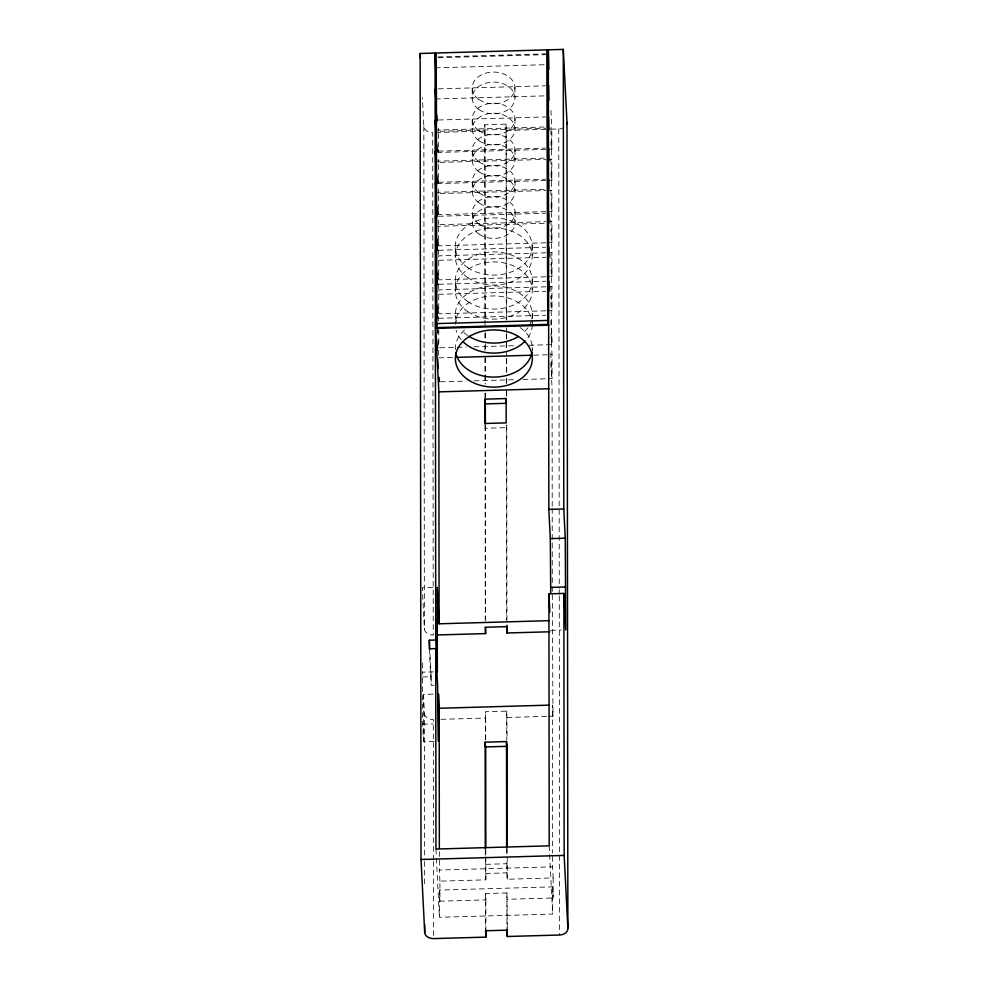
<?xml version="1.0" encoding="UTF-8"?>
<svg xmlns="http://www.w3.org/2000/svg" width="988" height="988" viewBox="0 0 988 988"><rect width="100%" height="100%" fill="white"/><g stroke="black" fill="none" stroke-linecap="round" stroke-linejoin="round"><path stroke-width="0.74" stroke-dasharray="4.94 3.71" d="M437.906 56.934L545.932 53.871M438.4 57.724L545.512 54.673M435.35 67.826L545.524 64.689M438.425 88.858L545.549 85.808M435.387 98.961L545.561 95.836M438.462 119.993L545.586 116.955M484.947 325.25L484.725 124.735L506.103 124.13L506.622 320.075M435.412 130.107L545.598 126.97M545.709 149.373L438.586 152.424L438.561 131.305L545.685 128.255M547.216 128.218L551.81 128.082L550.81 108.433M435.782 132.491L485.059 131.083L484.725 124.735M506.424 130.478L549.526 129.255M551.069 129.206L558.763 128.983A8.559 6.348 -0.1 0 0 562.999 128.02M438.499 151.139L545.623 148.089M547.241 149.336L551.823 149.2L551.81 128.082M435.449 161.242L545.635 158.105M545.734 180.52L438.623 183.558L438.598 162.44L545.722 159.401M547.253 159.352L551.835 159.229L550.847 139.58M438.536 182.274L545.648 179.223M547.266 180.471L551.86 180.335L551.835 159.229M435.486 192.376L545.66 189.251M545.771 211.654L438.647 214.692L438.635 193.586L545.746 190.536M547.278 190.486L551.872 190.363L550.798 169.207M547.303 211.605L551.897 211.481L551.872 190.363M438.573 216.273L545.685 213.235M545.808 242.789L438.684 245.839L438.66 224.721L545.784 221.67M547.315 221.633L551.909 221.497L550.835 200.342M435.523 226.388L545.697 223.251M547.34 242.752L551.934 242.616L551.909 221.497M438.61 250.273L545.722 247.235M545.845 276.788L438.721 279.839L438.697 255.855L545.821 252.817M547.352 252.767L551.934 252.644L550.785 229.969M438.61 260.301L545.734 257.251M547.377 276.751L551.971 276.615L551.934 252.644M438.647 284.285L545.759 281.234M545.882 310.8L438.758 313.838L438.734 289.855L545.858 286.816M547.389 286.767L551.971 286.644L550.822 263.969M438.647 294.301L545.771 291.25M547.414 310.751L551.996 310.627L551.971 286.644M438.684 318.284L545.796 315.234M438.413 340.292L438.796 347.838L455.629 347.368M457.16 347.319L466.336 347.06M473.993 346.837L516.848 345.627M529.086 345.281L552.033 344.627L550.785 296.462M438.808 357.866L452.578 357.471M533.681 355.161L552.045 354.643L550.822 330.461M440.364 381.8L466.373 381.059M474.03 380.849L516.872 379.627M522.998 379.454L552.07 378.626L552.045 354.643M485.269 621.082L485.059 428.249L506.424 427.643L506.301 425.26M432.756 587.428L422.284 587.724L424.383 628.986A8.559 6.348 -0.1 0 0 433.25 635.086L432.707 132.577A8.559 6.348 -0.1 0 1 423.84 126.464L422.37 97.577M550.773 630.356L561.246 630.06M434.028 741.358L423.556 741.655L422.666 724.192L422.382 672.186L433.485 671.877M422.617 676.953L431.163 676.706L429.854 650.783M429.323 648.795L431.176 685.302L436.301 685.153M423.556 741.655L423.506 694.403L433.979 694.107M485.392 739.283L485.367 711.718L506.733 711.113L507.079 739.024M441.031 719.338L485.688 718.066L485.367 711.718M507.054 717.461L546.87 716.325M548.402 716.288L552.984 716.152L552.304 592.936M422.666 724.192L433.139 723.895M507.276 927.571L506.93 892.93L485.565 893.535L485.886 899.883L439.944 901.192L439.919 881.148L485.861 879.851L485.528 864.339L506.893 863.722L506.659 858.967M439.919 881.148L439.364 870.045L552.601 866.822L552.588 854.497M485.54 873.503L506.906 872.886L506.893 863.722M506.906 872.886L507.227 879.234L553.169 877.937L552.601 866.822M552.625 886.866L552.65 914.073L439.413 917.284L439.376 890.089L552.625 886.866L553.181 897.981L507.252 899.278M550.835 129.552L551.823 149.2M550.785 159.179L551.86 180.335M550.822 190.326L551.897 211.481M550.785 219.941L551.934 242.616M550.822 253.953L551.971 276.615M550.773 286.446L551.996 310.627M550.81 320.445L552.033 344.627M550.773 352.938L552.07 378.626M550.785 362.954L552.082 388.642L552.218 506.918M552.984 716.152L552.428 705.049L552.588 852.953M549.192 845.827L552.65 914.073M484.873 424.679L485.059 428.249M485.293 859.572L485.528 864.339M438.413 128.279L438.561 131.305M438.437 149.398L438.586 152.424M438.45 159.414L438.598 162.44M438.388 179.026L438.623 183.558M438.4 189.041L438.635 193.586M438.425 210.16L438.647 214.692M438.437 220.188L438.66 224.721M438.462 241.307L438.684 245.839M438.388 249.816L438.697 255.855M438.413 273.8L438.721 279.839M438.425 283.815L438.734 289.855M438.45 307.799L438.758 313.838M438.388 316.308L438.623 320.841M437.882 329.708L438.03 332.734M437.351 329.152L437.585 333.685M438.425 350.308L438.734 356.359M439.376 890.089L439.944 901.192M435.955 849.05L436.338 856.633M436.412 858.152L439.413 917.284M423.506 694.403L424.47 713.447L424.63 859.992M558.763 128.983L559.257 588.255M559.257 589.799L559.27 594.418M559.27 595.962L559.64 935.019M553.169 877.937L553.181 897.981M552.218 508.45L552.292 585.254M552.304 586.786L552.304 591.392M532.199 245.394L532.211 255.423M532.236 279.394L532.248 289.422M532.273 313.406L532.285 323.422A38.483 28.59 -0.1 0 0 493.37 295.931A38.483 28.59 -0.1 0 0 455.332 324.126L455.345 315.592M532.31 347.406L532.31 350.271M514.933 87.327L514.946 97.343M514.97 118.461L514.97 128.489M514.995 149.608L515.007 159.624M515.032 180.742L515.044 190.758M515.069 211.877L515.081 221.905M506.634 327.781L506.634 332.413M506.634 333.944L506.659 357.076M506.671 358.607L506.683 372.488M506.683 378.651L506.696 383.27M506.696 390.989L506.708 397.151M506.733 424.889L506.943 620.662M507.19 848.42L507.227 879.234M506.103 124.13L506.313 320.013M506.325 333.895L506.338 349.32M506.35 358.57L506.362 372.451M506.375 378.626L506.375 383.258M506.387 390.964L506.387 397.139M506.424 427.643L506.634 620.476M506.733 711.113L506.758 740.21M506.93 892.93L506.968 930.153M506.646 848.297L506.646 854.398M485.059 131.083L485.256 322.224M485.269 333.018L485.281 342.268M485.281 343.799L485.293 349.974M485.293 357.681L485.33 383.887M485.33 393.138L485.343 397.756M485.367 425.507L485.577 619.723M485.688 718.066L485.713 739.642M485.824 849.025L485.837 855.188M485.837 856.732L485.861 879.851M485.886 899.883L485.911 928.177M484.96 332.956L484.96 339.131M484.972 345.294L484.972 351.469M484.985 357.631L485.009 383.85M485.022 393.113L485.022 397.732M485.565 893.535L485.602 930.77M485.281 850.421L485.281 856.522M472.202 88.537L472.215 98.565M472.227 119.684L472.239 129.7M472.264 150.818L472.276 160.846M472.301 181.953L472.313 191.981M472.338 213.099L472.338 223.115M455.283 247.58L455.283 257.609M455.32 281.592L455.32 291.608M438.783 329.856L438.796 347.838M439.339 851.557L439.364 870.045M433.485 859.931L433.337 719.56A8.559 6.348 -0.1 0 1 424.47 713.447M433.497 861.474L433.571 938.6M431.163 676.706L431.176 685.302M423.84 126.464L424.383 628.986M424.63 861.536L424.655 886.224M422.37 662.973L422.382 672.186M455.382 349.591A38.483 28.59 -0.1 0 1 465.632 329.078M520.021 327.522A38.483 28.59 -0.1 0 1 532.248 350.394M530.927 322.039A38.483 28.59 -0.1 0 1 529.272 325.583M527.839 327.831A38.483 28.59 -0.1 0 1 522.022 333.919M467.633 335.463A38.483 28.59 -0.1 0 1 461.223 329.72M456.493 321.508A38.483 28.59 -0.1 0 1 493.37 285.915A38.483 28.59 -0.1 0 1 531.334 320.828M532.297 324.916A38.483 28.59 -0.1 0 1 526.159 339.996M461.235 339.749A38.483 28.59 -0.1 0 1 456.061 330.066M479.032 99.59A21.378 15.882 -0.1 0 0 514.415 91.452A21.378 15.882 -0.1 0 0 487.257 72.766A21.378 15.882 -0.1 0 0 479.032 99.59M479.032 109.606A21.378 15.882 -0.1 0 0 514.427 101.48A21.378 15.882 -0.1 0 0 487.269 82.782A21.378 15.882 -0.1 0 0 479.032 109.606M467.596 301.464A38.483 28.59 -0.1 0 0 531.297 286.829A38.483 28.59 -0.1 0 0 482.416 253.187A38.483 28.59 -0.1 0 0 467.596 301.464M467.608 311.492A38.483 28.59 -0.1 0 0 531.309 296.857A38.483 28.59 -0.1 0 0 482.428 263.203A38.483 28.59 -0.1 0 0 467.608 311.492M479.094 161.859A21.378 15.882 -0.1 0 0 514.476 153.733A21.378 15.882 -0.1 0 0 487.331 135.035A21.378 15.882 -0.1 0 0 479.094 161.859M479.106 171.887A21.378 15.882 -0.1 0 0 514.489 163.749A21.378 15.882 -0.1 0 0 487.331 145.063A21.378 15.882 -0.1 0 0 479.106 171.887M479.155 224.14A21.378 15.882 -0.1 0 0 514.55 216.014A21.378 15.882 -0.1 0 0 487.393 197.316A21.378 15.882 -0.1 0 0 479.155 224.14M479.168 234.156A21.378 15.882 -0.1 0 0 514.563 226.03A21.378 15.882 -0.1 0 0 487.405 207.344A21.378 15.882 -0.1 0 0 479.168 234.156M467.559 267.464A38.483 28.59 -0.1 0 0 531.26 252.829A38.483 28.59 -0.1 0 0 482.379 219.188A38.483 28.59 -0.1 0 0 467.559 267.464M467.571 277.48A38.483 28.59 -0.1 0 0 531.272 262.845A38.483 28.59 -0.1 0 0 482.391 229.204A38.483 28.59 -0.1 0 0 467.571 277.48M479.069 140.741A21.378 15.882 -0.1 0 0 514.452 132.614A21.378 15.882 -0.1 0 0 487.306 113.929A21.378 15.882 -0.1 0 0 479.069 140.741M479.057 130.725A21.378 15.882 -0.1 0 0 514.439 122.598A21.378 15.882 -0.1 0 0 487.294 103.901A21.378 15.882 -0.1 0 0 479.057 130.725M479.131 193.006A21.378 15.882 -0.1 0 0 514.513 184.867A21.378 15.882 -0.1 0 0 487.356 166.182A21.378 15.882 -0.1 0 0 479.131 193.006M479.143 203.022A21.378 15.882 -0.1 0 0 514.526 194.895A21.378 15.882 -0.1 0 0 487.368 176.197A21.378 15.882 -0.1 0 0 479.143 203.022"/><path stroke-width="1.48" d="M485.911 929.671L485.923 937.118L433.571 938.6A8.559 6.348 -0.1 0 1 424.704 932.499L421.012 859.498L420.135 53.476L435.091 53.043L436.19 84.449M547.266 49.857L436.165 53.019L436.461 323.595L436.659 327.571L547.76 324.41L547.266 49.857L547.76 324.41M550.736 593.541L550.316 538.621L548.834 509.388L548.34 49.82L563.296 49.4L566.989 122.401L567.865 928.424A8.559 6.348 -0.1 0 1 559.64 935.019L507.289 936.5L506.968 930.153L485.602 930.77L485.923 937.118M436.461 323.595L547.562 320.445M549.279 620.662L439.092 623.799L438.845 391.866L435.634 328.387L548.871 325.176M457.172 357.347L532.149 355.211M438.845 391.866L549.019 388.729M506.152 398.547L506.189 422.876L484.812 423.494L484.787 399.152L506.152 398.547L506.338 402.116M506.399 403.302L485.034 403.907L484.787 399.152M548.834 509.388L563.79 508.968L563.296 49.4M550.316 538.621L565.272 538.201L565.729 629.936L563.876 593.43L548.92 593.862L549.192 845.827L435.955 849.05L435.733 648.622L429.323 648.795L429.323 640.212L435.733 640.026L435.091 53.043M550.724 587.403L565.679 586.983M437.869 634.951L485.59 633.604L485.59 627.429M485.59 633.604L485.269 627.257L506.634 626.639L506.955 632.987L549.834 631.777M439.339 848.47L439.191 708.26L549.365 705.136M485.157 742.173L506.523 741.568L506.77 746.335L485.404 746.94L485.157 742.173L485.281 848.902M421.012 859.498L564.16 855.423L563.876 593.43M548.34 49.82L548.822 69.148M548.846 100.282L548.612 85.721M548.809 129.91L548.649 116.868M548.846 161.044L548.673 148.002M563.79 508.968L565.272 538.201M564.16 855.423L567.865 928.424M548.92 593.862L549.847 612.103M436.214 105.568L435.375 88.945L436.535 121.635M436.671 114.633L436.98 120.684M436.165 135.195L435.399 120.079L436.486 151.263M436.634 144.26L437.017 151.819M436.054 163.316L435.436 151.226L436.597 183.916M436.659 175.407L437.042 182.965M436.696 206.541L437.153 215.606M436.708 216.557L435.473 182.36M436.659 239.034L437.19 249.606M436.745 250.569L435.51 216.36M436.622 271.527L437.153 282.099M436.782 284.569L435.547 250.359M436.659 305.527L437.19 316.111M436.82 318.568L435.585 284.371M436.684 339.526L437.227 350.11M437.684 359.175L438.141 368.24M438.598 377.305L438.833 381.85L438.833 377.354M420.135 53.476L420.369 58.033M439.092 623.799L437.239 587.292L437.338 671.766L435.733 640.026M439.191 708.26L438.462 693.984L438.511 741.222L437.585 685.116L435.733 648.622M429.323 640.212L429.78 649.277M548.711 179.137L548.723 189.165M548.748 213.149L548.76 223.165M548.785 247.148L548.797 257.164M548.822 281.148L548.834 291.164M506.955 625.281L506.955 632.987M507.079 745.199L507.19 846.877M507.276 929.066L507.289 936.5M506.523 741.568L506.646 846.765M485.343 403.919L485.367 423.963M485.713 745.804L485.824 847.494M436.4 87.734L436.659 327.571M435.622 318.371L435.634 328.387M424.704 924.78L424.704 932.499M532.063 351.889A38.483 28.59 -0.1 0 1 494.284 377.083A38.483 28.59 -0.1 0 1 455.752 352.568M566.989 122.401A8.559 6.348 -0.1 0 1 566.779 124.043M518.367 336.488A38.483 28.59 -0.1 0 1 468.88 336.291M525.208 341.033A38.483 28.59 -0.1 0 1 463.137 341.786M467.682 379.491A38.483 28.59 -0.1 0 0 531.383 364.856A38.483 28.59 -0.1 0 0 482.502 331.215A38.483 28.59 -0.1 0 0 467.682 379.491"/></g></svg>
